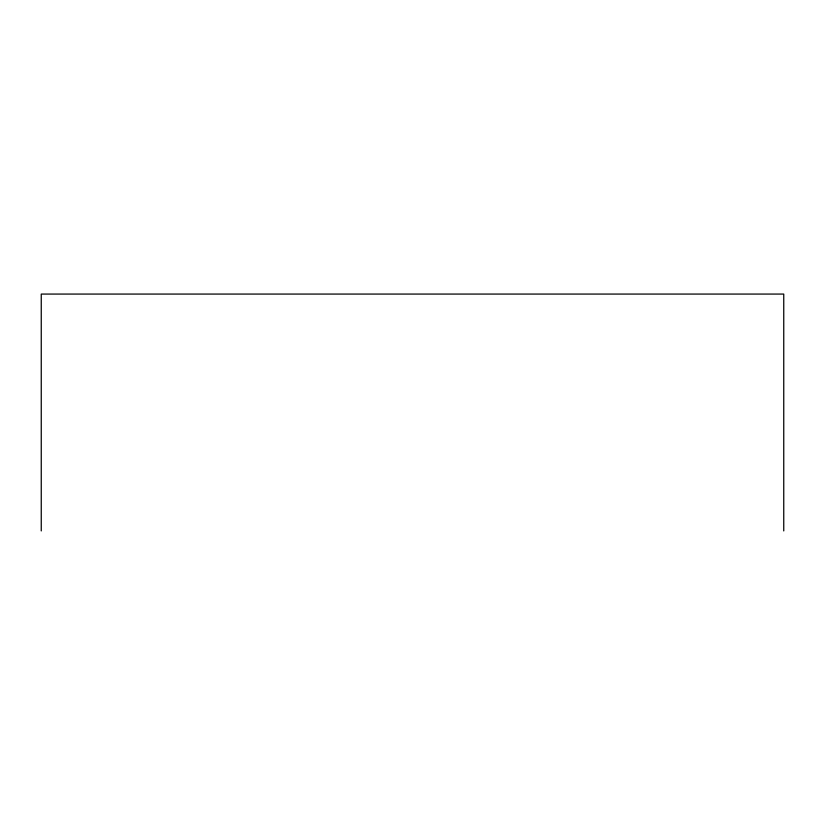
<?xml version="1.0" encoding="UTF-8"?>
<svg xmlns="http://www.w3.org/2000/svg" width="825" height="825" viewBox="0 0 825 825"><rect width="100%" height="100%" fill="white"/><g stroke="black" fill="none" stroke-linecap="round" stroke-linejoin="round"><path stroke-width="1.24" d="M783.75 530.929L783.75 294.071L41.25 294.071L41.25 530.929"/></g></svg>
